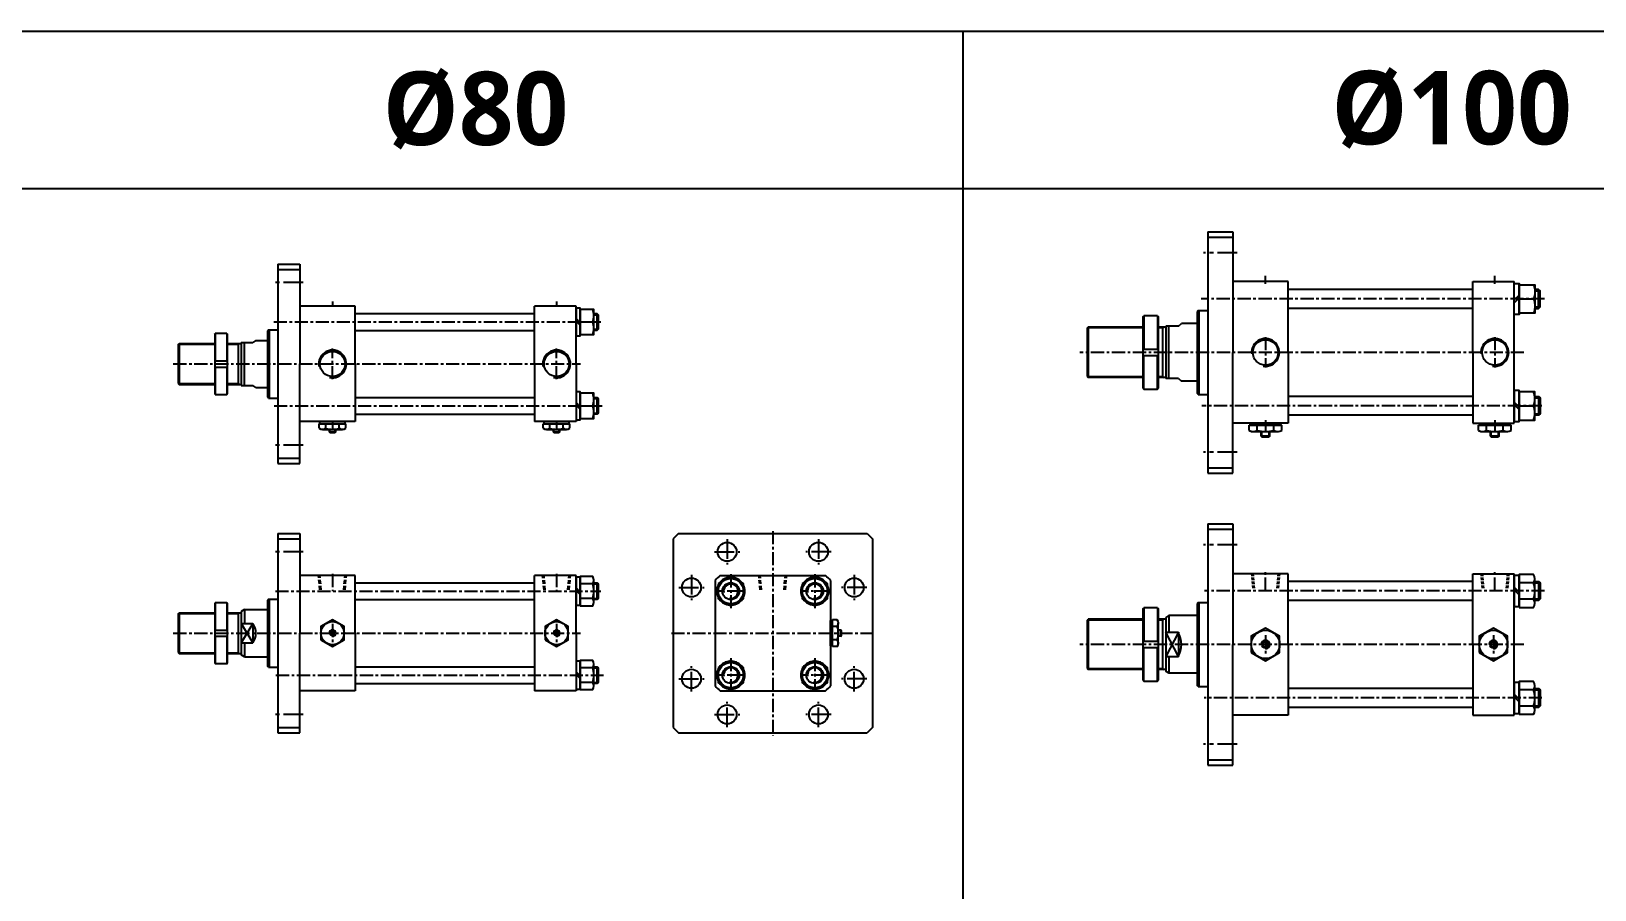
# Model space of a CAD drawing. Extents: x -819 to 9187, y 0 to 4541.
# Drawn here: x 2142 to 3632, y 3722 to 4541 of the extents above; entities that cross this region are included whole.
import ezdxf

# ---------------------------------------------------------------- set-up
doc = ezdxf.new("R2010")
doc.units = 0
doc.header["$LTSCALE"] = 10
doc.header["$MEASUREMENT"] = 0
for name, pattern in [('CENTER', [2, 1.25, -0.25, 0.25, -0.25]), ('CENTERX2', [4, 2.5, -0.5, 0.5, -0.5]), ('HIDDEN', [0.375, 0.25, -0.125])]:
    doc.linetypes.add(name, pattern=pattern)
doc.layers.get('0').update_dxf_attribs({"linetype": 'CONTINUOUS'})
doc.layers.get('DEFPOINTS').update_dxf_attribs({"linetype": 'CONTINUOUS'})
for name, color, linetype in [('CEN', 1, 'CENTERX2'), ('CENTER', 1, 'CENTER'), ('DIM', 2, 'CONTINUOUS'), ('Line', 7, 'CONTINUOUS'), ('ML', 7, 'CONTINUOUS'), ('THIN', 3, 'CONTINUOUS'), ('외형선', 3, 'CONTINUOUS'), ('중심선', 1, 'CENTER')]:
    doc.layers.add(name, color=color, linetype=linetype)
doc.styles.add('문자', font='romans.shx')

msp = doc.modelspace()

# ---------------------------------------------------------------- linework, layer by layer
for p, q in [((794, 4540.7), (5168.4, 4540.7)), ((3029.8, 4540.7), (3029.8, 2903.5)), ((2130.4, 4390.7), (3029.8, 4390.7)), ((3029.8, 4390.7), (4014.2, 4390.7)), ((2426.3, 4158.6), (2426.8, 4158.1)), ((2426.3, 4158.6), (2432.3, 4158.6)), ((2426.8, 4158.1), (2431.8, 4158.1)), ((2432.3, 4158.6), (2431.8, 4158.1)), ((2639.8, 4158.6), (2640.3, 4158.1)), ((2639.8, 4158.6), (2645.8, 4158.6)), ((2640.3, 4158.1), (2645.3, 4158.1)), ((2645.8, 4158.6), (2645.3, 4158.1)), ((2913.7, 3963.8), (2913.7, 3969.8)), ((2913.7, 3969.8), (2914.2, 3969.3)), ((2913.7, 3963.8), (2914.2, 3964.3)), ((2914.2, 3964.3), (2914.2, 3969.3))]:
    msp.add_line(p, q)
at = {"color": 7, "linetype": 'Continuous'}
for p, q in [((2416.6, 4162.1), (2416.6, 4166.5)), ((2416.6, 4166.5), (2429.3, 4166.5)), ((2417.3, 4168.5), (2441.3, 4168.5)), ((2417.3, 4166.5), (2417.3, 4168.5)), ((2419.8, 4161.1), (2438.8, 4161.1)), ((2422.9, 4162.1), (2422.9, 4166.5)), ((2426.3, 4158.6), (2426.3, 4161.1)), ((2429.3, 4166.5), (2442, 4166.5)), ((2432.3, 4158.6), (2432.3, 4161.1)), ((2435.6, 4162.1), (2435.6, 4166.5)), ((2441.3, 4166.5), (2441.3, 4168.5)), ((2442, 4162.1), (2442, 4166.5)), ((2630.1, 4162.1), (2630.1, 4166.5)), ((2630.1, 4166.5), (2642.8, 4166.5)), ((2630.8, 4168.5), (2654.8, 4168.5)), ((2630.8, 4166.5), (2630.8, 4168.5)), ((2633.3, 4161.1), (2652.3, 4161.1)), ((2636.4, 4162.1), (2636.4, 4166.5)), ((2639.8, 4158.6), (2639.8, 4161.1)), ((2642.8, 4166.5), (2655.5, 4166.5)), ((2645.8, 4158.6), (2645.8, 4161.1)), ((2649.1, 4162.1), (2649.1, 4166.5)), ((2654.8, 4166.5), (2654.8, 4168.5)), ((2655.5, 4162.1), (2655.5, 4166.5)), ((3302.6, 4160), (3302.6, 4165)), ((3302.6, 4165), (3308.9, 4165)), ((3303.6, 4165), (3303.6, 4167)), ((3303.6, 4167), (3332.8, 4167)), ((3305.8, 4159), (3330.6, 4159)), ((3308.9, 4165), (3333.8, 4165)), ((3310.4, 4160), (3310.4, 4165)), ((3314.2, 4159.3), (3314.2, 4159.3)), ((3314.2, 4154.5), (3314.2, 4159)), ((3322.2, 4154.5), (3322.2, 4159)), ((3326, 4160), (3326, 4165)), ((3332.8, 4165), (3332.8, 4167)), ((3333.8, 4160), (3333.8, 4165)), ((3521.1, 4160), (3521.1, 4165)), ((3521.1, 4165), (3527.4, 4165)), ((3522.1, 4165), (3522.1, 4167)), ((3522.1, 4167), (3551.3, 4167)), ((3524.3, 4159), (3549.1, 4159)), ((3527.4, 4165), (3552.3, 4165)), ((3528.9, 4160), (3528.9, 4165)), ((3532.7, 4159.3), (3532.7, 4159.3)), ((3532.7, 4154.5), (3532.7, 4159)), ((3540.7, 4154.5), (3540.7, 4159)), ((3544.5, 4160), (3544.5, 4165)), ((3551.3, 4165), (3551.3, 4167)), ((3552.3, 4160), (3552.3, 4165)), ((3314.2, 4154.5), (3314.7, 4154)), ((3322.2, 4154.5), (3314.2, 4154.5)), ((3314.7, 4154), (3321.7, 4154)), ((3322.2, 4154.5), (3321.7, 4154)), ((3532.7, 4154.5), (3533.2, 4154)), ((3540.7, 4154.5), (3532.7, 4154.5)), ((3533.2, 4154), (3540.2, 4154)), ((3540.7, 4154.5), (3540.2, 4154)), ((2903.8, 3954.8), (2903.8, 3978.8)), ((2905.8, 3978.8), (2903.8, 3978.8)), ((2910.2, 3979.5), (2905.8, 3979.5)), ((2905.8, 3966.8), (2905.8, 3979.5)), ((2910.2, 3973.2), (2905.8, 3973.2)), ((2905.8, 3954.1), (2905.8, 3966.8)), ((2911.2, 3957.3), (2911.2, 3976.4)), ((2913.7, 3969.8), (2911.2, 3969.8)), ((2913.7, 3963.8), (2911.2, 3963.8)), ((2905.8, 3954.8), (2903.8, 3954.8)), ((2910.2, 3960.5), (2905.8, 3960.5)), ((2910.2, 3954.1), (2905.8, 3954.1))]:
    msp.add_line(p, q, dxfattribs=at)
for points in [[(2418.3, 3960.5), (2429.3, 3954.1), (2440.3, 3960.5), (2440.3, 3973.2), (2429.3, 3979.5), (2418.3, 3973.2)], [(2631.8, 3960.5), (2642.8, 3954.1), (2653.8, 3960.5), (2653.8, 3973.2), (2642.8, 3979.5), (2631.8, 3973.2)], [(2428.4, 3968.3), (2427.6, 3966.8), (2428.4, 3965.3), (2430.2, 3965.3), (2431, 3966.8), (2430.2, 3968.3)], [(2641.9, 3968.3), (2641.1, 3966.8), (2641.9, 3965.3), (2643.7, 3965.3), (2644.5, 3966.8), (2643.7, 3968.3)], [(3304.7, 3948.2), (3318.2, 3940.4), (3331.7, 3948.2), (3331.7, 3963.8), (3318.2, 3971.6), (3304.7, 3963.8)], [(3521.9, 3948.2), (3535.4, 3940.4), (3548.9, 3948.2), (3548.9, 3963.8), (3535.4, 3971.6), (3521.9, 3963.8)], [(3316.7, 3958.5), (3315.3, 3956), (3316.7, 3953.5), (3319.6, 3953.5), (3321.1, 3956), (3319.6, 3958.5)], [(3534, 3958.5), (3532.5, 3956), (3534, 3953.5), (3536.9, 3953.5), (3538.3, 3956), (3536.9, 3958.5)]]:
    msp.add_lwpolyline(points, close=True, dxfattribs=at)
for centre, radius in [((2429.3, 3966.8), 11), ((2642.8, 3966.8), 11), ((2429.3, 3966.8), 2.5), ((2642.8, 3966.8), 2.5), ((3318.2, 3956), 13.5), ((3535.4, 3956), 13.5), ((3318.2, 3956), 3.5), ((3535.4, 3956), 3.5)]:
    msp.add_circle(centre, radius, dxfattribs=at)
for centre, radius, start, end in [((2419.8, 4166.8), 5.62, 235.6158, 270), ((2419.8, 4166.8), 5.62, 235.6158, 304.3842), ((2429.3, 4182.1), 21, 252.412, 270), ((2429.3, 4182.1), 21, 270, 287.588), ((2438.8, 4166.8), 5.62, 235.6158, 304.3842), ((2633.3, 4166.8), 5.62, 235.6158, 270), ((2633.3, 4166.8), 5.62, 235.6158, 304.3842), ((2642.8, 4182.1), 21, 252.412, 270), ((2642.8, 4182.1), 21, 270, 287.588), ((2652.3, 4166.8), 5.62, 235.6158, 304.3842), ((3305.8, 4164.7), 5.62, 235.6158, 270), ((3306.5, 4167.3), 8.22, 241.7006, 298.2994), ((3318.2, 4190.4), 31.3, 255.6172, 270.0141), ((3318.2, 4190.4), 31.3, 269.9859, 284.3828), ((3329.9, 4167.3), 8.22, 241.7006, 298.2994), ((3524.3, 4164.7), 5.62, 235.6158, 270), ((3525, 4167.3), 8.22, 241.7006, 298.2994), ((3536.7, 4190.4), 31.3, 255.6172, 270.0141), ((3536.7, 4190.4), 31.3, 269.9859, 284.3828), ((3548.4, 4167.3), 8.22, 241.7006, 298.2994), ((2905.6, 3976.4), 5.62, 325.6158, 34.3842), ((2890.2, 3966.8), 21, 0, 17.588), ((2890.2, 3966.8), 21, 342.412, 0), ((2905.6, 3957.3), 5.62, 325.6158, 34.3842), ((2905.6, 3957.3), 5.62, 325.6158, 0)]:
    msp.add_arc(centre, radius, start, end, dxfattribs=at)
at = {"layer": 'CEN', "color": 1, "linetype": 'CENTER', "ltscale": 1.5}
for p, q in [((3291.2, 4329.5), (3259.2, 4329.5)), ((2401.3, 4301), (2374.3, 4301)), ((2401.3, 4146), (2374.3, 4146)), ((3291.2, 4139.5), (3259.2, 4139.5)), ((2805.3, 4056.3), (2805.3, 4032.3)), ((2892.3, 4056.3), (2892.3, 4032.3)), ((2401.3, 4044.3), (2374.3, 4044.3)), ((2793.3, 4044.3), (2817.3, 4044.3)), ((2904.3, 4044.3), (2880.3, 4044.3)), ((3291.2, 4051), (3259.2, 4051)), ((2771.3, 4022.3), (2771.3, 3998.3)), ((2926.3, 4022.3), (2926.3, 3998.3)), ((2759.3, 4010.3), (2783.3, 4010.3)), ((2938.3, 4010.3), (2914.3, 4010.3)), ((2771.3, 3911.3), (2771.3, 3935.3)), ((2926.3, 3911.3), (2926.3, 3935.3)), ((2759.3, 3923.3), (2783.3, 3923.3)), ((2938.3, 3923.3), (2914.3, 3923.3)), ((2401.3, 3889.3), (2374.3, 3889.3)), ((2793.3, 3889.3), (2817.3, 3889.3)), ((2805.3, 3877.3), (2805.3, 3901.3)), ((2904.3, 3889.3), (2880.3, 3889.3)), ((2892.3, 3877.3), (2892.3, 3901.3)), ((3291.2, 3861), (3259.2, 3861))]:
    msp.add_line(p, q, dxfattribs=at)
at = {"layer": 'CENTER'}
for p, q in [((2808.8, 4022.9), (2808.8, 3990.7)), ((2888.8, 4022.9), (2888.8, 3990.7)), ((2822.7, 4006.8), (2794.8, 4006.8)), ((2902.7, 4006.8), (2874.8, 4006.8)), ((2808.8, 3942.9), (2808.8, 3910.7)), ((2888.8, 3942.9), (2888.8, 3910.7)), ((2822.7, 3926.8), (2794.8, 3926.8)), ((2902.7, 3926.8), (2874.8, 3926.8))]:
    msp.add_line(p, q, dxfattribs=at)
at = {"layer": 'DEFPOINTS', "color": 0, "linetype": 'ByBlock'}
for p in [(3287.2, 4071), (2398.3, 4061.8)]:
    msp.add_point(p, dxfattribs=at)
at = {"layer": 'DIM'}
for p, q in [((2426.8, 4158.1), (2426.8, 4161.1)), ((2431.8, 4158.1), (2431.8, 4161.1)), ((2640.3, 4158.1), (2640.3, 4161.1)), ((2645.3, 4158.1), (2645.3, 4161.1)), ((2914.2, 3969.3), (2911.2, 3969.3)), ((2914.2, 3964.3), (2911.2, 3964.3))]:
    msp.add_line(p, q, dxfattribs=at)
for centre in [(2429.3, 3966.8), (2642.8, 3966.8)]:
    msp.add_arc(centre, 3, 270, 180, dxfattribs=at)
at = {"layer": 'Line', "color": 6, "linetype": 'HIDDEN'}
for p, q in [((3305, 4023.5), (3306.2, 4009.5)), ((3306.1, 4023.5), (3307.4, 4009)), ((3330.2, 4023.5), (3329, 4009)), ((3331.4, 4023.5), (3330.2, 4009.5)), ((3523.5, 4023.5), (3524.7, 4009.5)), ((3524.6, 4023.5), (3525.9, 4009)), ((3548.7, 4023.5), (3547.5, 4009)), ((3549.9, 4023.5), (3548.7, 4009.5))]:
    msp.add_line(p, q, dxfattribs=at)
at = {"layer": 'ML'}
for p, q in [((3263.2, 4349.5), (3263.2, 4119.5)), ((3263.2, 4349.5), (3287.2, 4349.5)), ((3263.2, 4344.5), (3287.2, 4344.5)), ((2377.3, 4318.5), (2377.3, 4128.5)), ((2377.3, 4318.5), (2398.3, 4318.5)), ((2377.3, 4313.5), (2398.3, 4313.5)), ((3578.4, 4276.5), (3578.4, 4294.5)), ((3559.8, 4289.1), (3555.2, 4284.5)), ((3559.8, 4286.5), (3555.2, 4281.9)), ((3559.8, 4285.5), (3573.6, 4285.5)), ((2665.3, 4262.7), (2661.3, 4266.7)), ((2665.3, 4260.4), (2661.3, 4264.4)), ((2665.3, 4263.5), (2677.2, 4263.5)), ((2681.2, 4271.5), (2681.2, 4255.5)), ((3201.2, 4268.5), (3202.2, 4269.5)), ((3201.2, 4268.5), (3201.2, 4200.5)), ((3202.2, 4269.5), (3202.2, 4237.5)), ((3215.2, 4269.5), (3202.2, 4269.5)), ((3215.2, 4269.5), (3215.2, 4237.5)), ((3215.2, 4269.5), (3216.2, 4268.5)), ((3216.2, 4200.5), (3216.2, 4268.5)), ((3235.2, 4259.5), (3238.2, 4262)), ((3254.2, 4274.5), (3253.2, 4273.5)), ((3253.2, 4273.5), (3253.2, 4195.5)), ((3254.2, 4274.5), (3263.2, 4274.5)), ((3254.7, 4274.5), (3254.7, 4194.5)), ((2317.1, 4252), (2317.6, 4252.5)), ((2317.1, 4252), (2317.1, 4195)), ((2317.6, 4252.5), (2317.6, 4226.5)), ((2328.6, 4252.5), (2317.6, 4252.5)), ((2328.6, 4252.5), (2328.6, 4226.5)), ((2328.6, 4252.5), (2329.1, 4252)), ((2329.1, 4195), (2329.1, 4252)), ((2356.3, 4246), (2353.3, 4244)), ((2368.3, 4256), (2367.3, 4255)), ((2367.3, 4255), (2367.3, 4192)), ((2368.3, 4256), (2377.3, 4256)), ((2368.8, 4256), (2368.8, 4191)), ((3148.2, 4257.5), (3149.2, 4258.5)), ((3148.2, 4257.5), (3148.2, 4211.5)), ((3149.2, 4258.5), (3149.2, 4210.5)), ((3220.2, 4258.5), (3220.2, 4210.5)), ((3223.2, 4259.5), (3223.2, 4209.5)), ((3226.2, 4209.5), (3226.2, 4259.5)), ((2282.3, 4242), (2283.3, 4243)), ((2282.3, 4242), (2282.3, 4205)), ((2283.3, 4243), (2283.3, 4204)), ((2339.3, 4243), (2339.3, 4204)), ((2342.3, 4244), (2342.3, 4203)), ((2345.3, 4203), (2345.3, 4244)), ((3201.2, 4237.5), (3216.2, 4237.5)), ((3201.2, 4231.5), (3216.2, 4231.5)), ((3202.2, 4199.5), (3202.2, 4231.5)), ((3215.2, 4199.5), (3215.2, 4231.5)), ((2317.1, 4226.5), (2329.1, 4226.5)), ((2317.1, 4220.5), (2329.1, 4220.5)), ((2317.6, 4220.5), (2317.6, 4194.5)), ((2328.6, 4220.5), (2328.6, 4194.5)), ((2282.3, 4205), (2283.3, 4204)), ((2356.3, 4201), (2353.3, 4203)), ((3148.2, 4211.5), (3149.2, 4210.5)), ((3235.2, 4209.5), (3238.2, 4207)), ((2317.1, 4195), (2317.6, 4194.5)), ((2317.6, 4194.5), (2328.6, 4194.5)), ((2328.6, 4194.5), (2329.1, 4195)), ((2368.3, 4191), (2367.3, 4192)), ((2368.3, 4191), (2377.3, 4191)), ((2665.3, 4182.7), (2661.3, 4186.7)), ((2681.2, 4191.5), (2681.2, 4175.5)), ((3201.2, 4200.5), (3202.2, 4199.5)), ((3202.2, 4199.5), (3215.2, 4199.5)), ((3215.2, 4199.5), (3216.2, 4200.5)), ((3254.2, 4194.5), (3253.2, 4195.5)), ((3254.2, 4194.5), (3263.2, 4194.5)), ((3559.8, 4182.5), (3555.2, 4187.1)), ((3578.4, 4192.5), (3578.4, 4174.5)), ((2665.3, 4180.4), (2661.3, 4184.4)), ((2665.3, 4183.5), (2677.2, 4183.5)), ((3559.8, 4179.9), (3555.2, 4184.5)), ((3559.8, 4183.5), (3573.6, 4183.5)), ((2377.3, 4133.5), (2398.3, 4133.5)), ((2377.3, 4128.5), (2398.3, 4128.5)), ((3263.2, 4124.5), (3287.2, 4124.5)), ((3263.2, 4119.5), (3287.2, 4119.5)), ((3263.2, 4071), (3263.2, 3841)), ((3263.2, 4071), (3287.2, 4071)), ((2377.3, 4061.8), (2377.3, 3871.8)), ((2377.3, 4061.8), (2398.3, 4061.8)), ((2377.3, 4056.8), (2398.3, 4056.8)), ((2758.8, 4061.8), (2753.8, 4056.8)), ((2753.8, 4056.8), (2753.8, 3876.8)), ((2758.8, 4061.8), (2938.8, 4061.8)), ((2938.8, 4061.8), (2943.8, 4056.8)), ((2943.8, 4056.8), (2943.8, 3876.8)), ((3263.2, 4066), (3287.2, 4066)), ((3522.2, 4023.5), (3548.6, 4023.5)), ((2665.3, 4006), (2661.3, 4010)), ((2665.3, 4003.7), (2661.3, 4007.7)), ((2677.2, 4013.8), (2665.3, 4013.8)), ((2678.3, 3996.4), (2678.3, 4017.2)), ((2681.2, 4014.8), (2681.2, 3998.8)), ((2793.8, 4017.1), (2793.8, 3916.6)), ((2798.5, 4021.8), (2899, 4021.8)), ((2903.8, 4017.1), (2903.8, 3916.6)), ((3559.8, 4006), (3555.2, 4010.6)), ((3559.8, 4003.4), (3555.2, 4008)), ((3573.6, 4014.8), (3559.8, 4014.8)), ((3574.8, 3995.3), (3574.8, 4018.7)), ((3578.4, 4016), (3578.4, 3998)), ((2317.1, 3995.3), (2317.6, 3995.8)), ((2317.1, 3995.3), (2317.1, 3938.3)), ((2328.6, 3995.8), (2317.6, 3995.8)), ((2317.6, 3995.8), (2317.6, 3969.8)), ((2328.6, 3995.8), (2329.1, 3995.3)), ((2328.6, 3995.8), (2328.6, 3969.8)), ((2329.1, 3938.3), (2329.1, 3995.3)), ((2368.3, 3999.3), (2367.3, 3998.3)), ((2367.3, 3998.3), (2367.3, 3935.3)), ((2368.3, 3999.3), (2377.3, 3999.3)), ((2368.8, 3999.3), (2368.8, 3934.3)), ((2677.2, 3999.9), (2665.3, 3999.9)), ((3254.2, 3996), (3253.2, 3995)), ((3253.2, 3995), (3253.2, 3917)), ((3254.2, 3996), (3263.2, 3996)), ((3254.7, 3996), (3254.7, 3916)), ((3573.6, 3999.2), (3559.8, 3999.2)), ((2282.3, 3985.3), (2283.3, 3986.3)), ((2282.3, 3985.3), (2282.3, 3948.3)), ((2283.3, 3986.3), (2283.3, 3947.3)), ((2339.3, 3986.3), (2339.3, 3947.3)), ((2345.3, 3989.3), (2342.3, 3987.6)), ((2342.3, 3987.6), (2342.3, 3946.1)), ((2345.3, 3989.3), (2345.3, 3976.1)), ((3148.2, 3979), (3149.2, 3980)), ((3148.2, 3979), (3148.2, 3933)), ((3149.2, 3980), (3149.2, 3932)), ((3201.2, 3990), (3202.2, 3991)), ((3201.2, 3990), (3201.2, 3922)), ((3215.2, 3991), (3202.2, 3991)), ((3202.2, 3991), (3202.2, 3959)), ((3215.2, 3991), (3216.2, 3990)), ((3215.2, 3991), (3215.2, 3959)), ((3216.2, 3922), (3216.2, 3990)), ((3220.2, 3980), (3220.2, 3932)), ((3226.2, 3983.5), (3223.2, 3981.8)), ((3223.2, 3981.8), (3223.2, 3930.3)), ((3226.2, 3983.5), (3226.2, 3967.6)), ((2317.1, 3969.8), (2329.1, 3969.8)), ((2317.1, 3963.8), (2329.1, 3963.8)), ((2317.6, 3963.8), (2317.6, 3937.8)), ((2328.6, 3963.8), (2328.6, 3937.8)), ((2342.3, 3976.1), (2353.3, 3976.1)), ((2353.3, 3976.1), (2353.3, 3957.6)), ((3223.2, 3967.6), (3235.2, 3967.6)), ((3235.2, 3967.6), (3235.2, 3944.5)), ((2282.3, 3948.3), (2283.3, 3947.3)), ((2342.3, 3957.6), (2353.3, 3957.6)), ((2345.3, 3957.6), (2345.3, 3944.3)), ((3201.2, 3959), (3216.2, 3959)), ((3201.2, 3953), (3216.2, 3953)), ((3202.2, 3921), (3202.2, 3953)), ((3215.2, 3921), (3215.2, 3953)), ((2317.1, 3938.3), (2317.6, 3937.8)), ((2317.6, 3937.8), (2328.6, 3937.8)), ((2328.6, 3937.8), (2329.1, 3938.3)), ((2345.3, 3944.3), (2342.3, 3946.1)), ((2368.3, 3934.3), (2367.3, 3935.3)), ((2368.3, 3934.3), (2377.3, 3934.3)), ((2677.2, 3933.8), (2665.3, 3933.8)), ((2678.3, 3916.4), (2678.3, 3937.2)), ((2681.2, 3934.8), (2681.2, 3918.8)), ((3148.2, 3933), (3149.2, 3932)), ((3223.2, 3944.5), (3235.2, 3944.5)), ((3226.2, 3944.5), (3226.2, 3928.5)), ((2665.3, 3926), (2661.3, 3930)), ((2665.3, 3923.7), (2661.3, 3927.7)), ((2677.2, 3919.9), (2665.3, 3919.9)), ((3201.2, 3922), (3202.2, 3921)), ((3202.2, 3921), (3215.2, 3921)), ((3215.2, 3921), (3216.2, 3922)), ((3226.2, 3928.5), (3223.2, 3930.3)), ((2798.5, 3911.8), (2899, 3911.8)), ((3254.2, 3916), (3253.2, 3917)), ((3254.2, 3916), (3263.2, 3916)), ((3559.8, 3904), (3555.2, 3908.6)), ((3559.8, 3901.4), (3555.2, 3906)), ((3573.6, 3912.8), (3559.8, 3912.8)), ((3574.8, 3893.3), (3574.8, 3916.7)), ((3578.4, 3914), (3578.4, 3896)), ((3573.6, 3897.2), (3559.8, 3897.2)), ((2377.3, 3876.8), (2398.3, 3876.8)), ((2753.8, 3876.8), (2758.8, 3871.8)), ((2943.8, 3876.8), (2938.8, 3871.8)), ((2377.3, 3871.8), (2398.3, 3871.8)), ((2758.8, 3871.8), (2938.8, 3871.8)), ((3263.2, 3846), (3287.2, 3846)), ((3263.2, 3841), (3287.2, 3841))]:
    msp.add_line(p, q, dxfattribs=at)
at = {"layer": 'ML', "color": 1, "linetype": 'CENTER'}
for p, q in [((3318.2, 4299.9), (3318.2, 4307.6)), ((3536.7, 4299.9), (3536.7, 4307.6)), ((2429.3, 4283), (2429.3, 4277.8)), ((2642.8, 4283), (2642.8, 4277.8)), ((3318.2, 4249.1), (3318.2, 4220)), ((3536.7, 4249.1), (3536.7, 4220)), ((2429.3, 4209), (2429.3, 4238.1)), ((2642.8, 4209), (2642.8, 4238.1)), ((2429.3, 4169.4), (2429.3, 4160.5)), ((2642.8, 4169.4), (2642.8, 4160.5)), ((3318.2, 4170), (3318.2, 4158.4)), ((3536.7, 4170), (3536.7, 4158.4)), ((2848.8, 4064.1), (2848.8, 3869)), ((3318.2, 4007.4), (3318.2, 4025.2)), ((3536.7, 4007.4), (3536.7, 4025.2)), ((2429.3, 3975.6), (2429.3, 3958)), ((2642.8, 3975.6), (2642.8, 3958)), ((2752.2, 3966.8), (2945, 3966.8)), ((3318.2, 3964.8), (3318.2, 3947.2)), ((3535.4, 3964.8), (3535.4, 3947.2))]:
    msp.add_line(p, q, dxfattribs=at)
at = {"layer": 'ML', "color": 2}
for p, q in [((3220.2, 4257.8), (3221.5, 4258.5)), ((2339.3, 4242.3), (2340.6, 4243)), ((2339.3, 4204.8), (2340.6, 4204)), ((3220.2, 4211.3), (3221.5, 4210.5)), ((3314.7, 4159.2), (3314.7, 4159.2)), ((3314.7, 4154), (3314.7, 4159)), ((3321.7, 4154), (3321.7, 4159)), ((3533.2, 4159.2), (3533.2, 4159.2)), ((3533.2, 4154), (3533.2, 4159)), ((3540.2, 4154), (3540.2, 4159)), ((2339.3, 3985.6), (2340.6, 3986.3)), ((3220.2, 3979.3), (3221.5, 3980)), ((2353.3, 3976.1), (2342.3, 3957.6)), ((2342.3, 3976.1), (2353.3, 3957.6)), ((3235.2, 3967.6), (3223.2, 3944.5)), ((3235.2, 3944.5), (3223.2, 3967.6)), ((2339.3, 3948.1), (2340.6, 3947.3)), ((3220.2, 3932.8), (3221.5, 3932))]:
    msp.add_line(p, q, dxfattribs=at)
at = {"layer": 'ML', "color": 6, "linetype": 'HIDDEN', "ltscale": 1.5}
for p, q in [((2417.3, 4008.2), (2416, 4021.8)), ((2418.5, 4008.2), (2417.3, 4021.8)), ((2440, 4008.2), (2441.3, 4021.8)), ((2441.3, 4008.2), (2442.5, 4021.8)), ((2630.8, 4008.1), (2629.5, 4021.8)), ((2632, 4008.1), (2630.8, 4021.8)), ((2653.5, 4008.1), (2654.8, 4021.8)), ((2654.8, 4008.1), (2656, 4021.8)), ((2836.8, 4008.1), (2835.5, 4021.8)), ((2838, 4008.1), (2836.8, 4021.8)), ((2859.5, 4008.1), (2860.8, 4021.8)), ((2860.8, 4008.1), (2862, 4021.8))]:
    msp.add_line(p, q, dxfattribs=at)
at = {"layer": 'ML'}
for points in [[(3555.2, 4270.7), (3555.2, 4300.3), (3559.8, 4300.3), (3559.8, 4270.7), (3555.2, 4270.7)], [(3574.8, 4276.5), (3578.4, 4276.5), (3579.8, 4277.9), (3579.8, 4293.2), (3578.4, 4294.5), (3574.8, 4294.5)], [(2661.3, 4276.8), (2661.3, 4250.2), (2665.3, 4250.2), (2665.3, 4276.8), (2661.3, 4276.8)], [(2678.3, 4271.5), (2681.2, 4271.5), (2682.3, 4270.4), (2682.3, 4256.6), (2681.2, 4255.5), (2678.3, 4255.5)], [(2661.3, 4196.8), (2661.3, 4170.2), (2665.3, 4170.2), (2665.3, 4196.8), (2661.3, 4196.8)], [(2678.3, 4191.5), (2681.2, 4191.5), (2682.3, 4190.4), (2682.3, 4176.6), (2681.2, 4175.5), (2678.3, 4175.5)], [(3555.2, 4198.3), (3555.2, 4168.7), (3559.8, 4168.7), (3559.8, 4198.3), (3555.2, 4198.3)], [(3574.8, 4192.5), (3578.4, 4192.5), (3579.8, 4191.2), (3579.8, 4175.9), (3578.4, 4174.5), (3574.8, 4174.5)], [(2661.3, 4020.1), (2661.3, 3993.5), (2665.3, 3993.5), (2665.3, 4020.1), (2661.3, 4020.1)], [(2678.3, 4014.8), (2681.2, 4014.8), (2682.3, 4013.8), (2682.3, 3999.9), (2681.2, 3998.8), (2678.3, 3998.8)], [(2796.8, 4013.8), (2796.8, 3999.9), (2808.8, 3993), (2820.8, 3999.9), (2820.8, 4013.8), (2808.8, 4020.7), (2796.8, 4013.8)], [(2876.8, 4013.8), (2876.8, 3999.9), (2888.8, 3993), (2900.8, 3999.9), (2900.8, 4013.8), (2888.8, 4020.7), (2876.8, 4013.8)], [(3555.2, 4021.8), (3555.2, 3992.2), (3559.8, 3992.2), (3559.8, 4021.8), (3555.2, 4021.8)], [(3574.8, 4016), (3578.4, 4016), (3579.8, 4014.7), (3579.8, 3999.4), (3578.4, 3998), (3574.8, 3998)], [(2661.3, 3940.1), (2661.3, 3913.5), (2665.3, 3913.5), (2665.3, 3940.1), (2661.3, 3940.1)], [(2678.3, 3934.8), (2681.2, 3934.8), (2682.3, 3933.8), (2682.3, 3919.9), (2681.2, 3918.8), (2678.3, 3918.8)], [(2796.8, 3933.8), (2796.8, 3919.9), (2808.8, 3913), (2820.8, 3919.9), (2820.8, 3933.8), (2808.8, 3940.7), (2796.8, 3933.8)], [(2876.8, 3933.8), (2876.8, 3919.9), (2888.8, 3913), (2900.8, 3919.9), (2900.8, 3933.8), (2888.8, 3940.7), (2876.8, 3933.8)], [(3555.2, 3919.8), (3555.2, 3890.2), (3559.8, 3890.2), (3559.8, 3919.8), (3555.2, 3919.8)], [(3574.8, 3914), (3578.4, 3914), (3579.8, 3912.7), (3579.8, 3897.4), (3578.4, 3896), (3574.8, 3896)]]:
    msp.add_lwpolyline(points, dxfattribs=at)
for points in [[(3559.8, 4299), (3574.8, 4299), (3574.8, 4272), (3559.8, 4272)], [(2665.3, 4251.5), (2678.3, 4251.5), (2678.3, 4275.5), (2665.3, 4275.5)], [(2665.3, 4171.5), (2678.3, 4171.5), (2678.3, 4195.5), (2665.3, 4195.5)], [(3559.8, 4170), (3574.8, 4170), (3574.8, 4197), (3559.8, 4197)]]:
    msp.add_lwpolyline(points, close=True, dxfattribs=at)
for points in [[(3573.6, 4299, -0.178633), (3573.6, 4285.5, -0.178633), (3573.6, 4272)], [(2677.2, 4251.5, 0.178633), (2677.2, 4263.5, 0.178633), (2677.2, 4275.5)], [(2677.2, 4171.5, 0.178633), (2677.2, 4183.5, 0.178633), (2677.2, 4195.5)], [(3573.6, 4170, 0.178633), (3573.6, 4183.5, 0.178633), (3573.6, 4197)], [(3559.8, 3991.4), (3573.6, 3991.4, 0.309401), (3573.6, 3999.2, 0.154701), (3573.6, 4014.8, 0.309401), (3573.6, 4022.6), (3559.8, 4022.6), (3559.8, 3991.4)], [(2665.3, 3993), (2677.2, 3993, 0.309401), (2677.2, 3999.9, 0.154701), (2677.2, 4013.8, 0.309401), (2677.2, 4020.7), (2665.3, 4020.7), (2665.3, 3993)], [(2665.3, 3913), (2677.2, 3913, 0.309401), (2677.2, 3919.9, 0.154701), (2677.2, 3933.8, 0.309401), (2677.2, 3940.7), (2665.3, 3940.7), (2665.3, 3913)], [(3559.8, 3889.4), (3573.6, 3889.4, 0.309401), (3573.6, 3897.2, 0.154701), (3573.6, 3912.8, 0.309401), (3573.6, 3920.6), (3559.8, 3920.6), (3559.8, 3889.4)]]:
    msp.add_lwpolyline(points, format="xyb", dxfattribs=at)
for centre, radius in [((3318.2, 4234.5), 12.1), ((3536.7, 4234.5), 12.1), ((2429.3, 4223.5), 12), ((2642.8, 4223.5), 12), ((2805.3, 4044.3), 9), ((2892.3, 4044.3), 9), ((2771.3, 4010.3), 9), ((2808.8, 4006.8), 12), ((2808.8, 4006.8), 8), ((2888.8, 4006.8), 12), ((2888.8, 4006.8), 8), ((2926.3, 4010.3), 9), ((2808.8, 3926.8), 12), ((2808.8, 3926.8), 8), ((2888.8, 3926.8), 12), ((2888.8, 3926.8), 8), ((2771.3, 3923.3), 9), ((2926.3, 3923.3), 9), ((2805.3, 3889.3), 9), ((2892.3, 3889.3), 9)]:
    msp.add_circle(centre, radius, dxfattribs=at)
at = {"layer": 'ML', "color": 2}
for centre, radius, start, end in [((3318.2, 4234.5), 13.2, 260.9473, 186.2259), ((3536.7, 4234.5), 13.2, 260.9473, 186.2259), ((2429.3, 4223.5), 13.2, 256.7423, 190.0921), ((2642.8, 4223.5), 13.2, 256.7423, 190.0921), ((2808.8, 4006.8), 6.92, 258.3945, 189.733), ((2888.8, 4006.8), 6.92, 258.3945, 189.733), ((3318.2, 3956), 4, 270, 180), ((3535.4, 3956), 4, 270, 180), ((2808.8, 3926.8), 6.92, 258.3945, 189.733), ((2888.8, 3926.8), 6.92, 258.3945, 189.733)]:
    msp.add_arc(centre, radius, start, end, dxfattribs=at)
at = {"layer": 'ML'}
for centre, radius, start, end in [((2848.8, 3966.8), 74.5, 132.417, 137.583), ((2808.8, 4006.8), 13.3, 154.4562, 205.5438), ((2808.8, 4006.8), 13.3, 94.4562, 145.5438), ((2808.8, 4006.8), 13.3, 34.4562, 85.5438), ((2808.8, 4006.8), 13.3, 334.4562, 25.5438), ((2888.8, 4006.8), 13.3, 154.4562, 205.5438), ((2888.8, 4006.8), 13.3, 94.4562, 145.5438), ((2888.8, 4006.8), 13.3, 34.4562, 85.5438), ((2848.8, 3966.8), 74.5, 42.417, 47.583), ((2888.8, 4006.8), 13.3, 334.4562, 25.5438), ((2808.8, 4006.8), 13.3, 214.4562, 265.5438), ((2808.8, 4006.8), 13.3, 274.4562, 325.5438), ((2888.8, 4006.8), 13.3, 214.4562, 265.5438), ((2888.8, 4006.8), 13.3, 274.4562, 325.5438), ((2340.5, 3966.8), 15.8, 324.1474, 35.8526), ((3214.4, 3956), 23.7, 330.8896, 29.1104), ((2808.8, 3926.8), 13.3, 94.4562, 145.5438), ((2808.8, 3926.8), 13.3, 34.4562, 85.5438), ((2888.8, 3926.8), 13.3, 94.4562, 145.5438), ((2888.8, 3926.8), 13.3, 34.4562, 85.5438), ((2808.8, 3926.8), 13.3, 154.4562, 205.5438), ((2808.8, 3926.8), 13.3, 214.4562, 265.5438), ((2808.8, 3926.8), 13.3, 274.4562, 325.5438), ((2808.8, 3926.8), 13.3, 334.4562, 25.5438), ((2888.8, 3926.8), 13.3, 154.4562, 205.5438), ((2888.8, 3926.8), 13.3, 214.4562, 265.5438), ((2888.8, 3926.8), 13.3, 274.4562, 325.5438), ((2888.8, 3926.8), 13.3, 334.4562, 25.5438), ((2848.8, 3966.8), 74.5, 222.417, 227.583), ((2848.8, 3966.8), 74.5, 312.417, 317.583)]:
    msp.add_arc(centre, radius, start, end, dxfattribs=at)
at = {"layer": 'THIN', "color": 2}
for p, q in [((3574.8, 4293.2), (3579.8, 4293.2)), ((3574.8, 4277.9), (3579.8, 4277.9)), ((2678.3, 4270.4), (2682.3, 4270.4)), ((2678.3, 4256.6), (2682.3, 4256.6)), ((2678.3, 4190.4), (2682.3, 4190.4)), ((3574.8, 4191.2), (3579.8, 4191.2)), ((2678.3, 4176.6), (2682.3, 4176.6)), ((3574.8, 4175.9), (3579.8, 4175.9)), ((2678.3, 4013.8), (2682.3, 4013.8)), ((3574.8, 4014.7), (3579.8, 4014.7)), ((2678.3, 3999.9), (2682.3, 3999.9)), ((3574.8, 3999.4), (3579.8, 3999.4)), ((2678.3, 3933.8), (2682.3, 3933.8)), ((2678.3, 3919.9), (2682.3, 3919.9)), ((3574.8, 3912.7), (3579.8, 3912.7)), ((3574.8, 3897.4), (3579.8, 3897.4))]:
    msp.add_line(p, q, dxfattribs=at)
at = {"layer": '외형선', "color": 7}
for p, q in [((3287.2, 4349.5), (3287.2, 4234.5)), ((2398.3, 4318.5), (2398.3, 4223.5)), ((3339.7, 4302), (3287.2, 4302)), ((3339.7, 4234.5), (3339.7, 4302)), ((3515.7, 4302), (3555.2, 4302)), ((3515.7, 4234.5), (3515.7, 4302)), ((3555.2, 4167), (3555.2, 4302)), ((2450.8, 4278.5), (2398.3, 4278.5)), ((2450.8, 4223.5), (2450.8, 4278.5)), ((2661.3, 4278.5), (2621.8, 4278.5)), ((2621.8, 4223.5), (2621.8, 4278.5)), ((2661.3, 4223.5), (2661.3, 4278.5)), ((3287.2, 4119.5), (3287.2, 4234.5)), ((3339.7, 4234.5), (3339.7, 4167)), ((3515.7, 4234.5), (3515.7, 4167)), ((2398.3, 4128.5), (2398.3, 4223.5)), ((2450.8, 4223.5), (2450.8, 4168.5)), ((2621.8, 4223.5), (2621.8, 4168.5)), ((2661.3, 4223.5), (2661.3, 4168.5)), ((2450.8, 4168.5), (2398.3, 4168.5)), ((2661.3, 4168.5), (2621.8, 4168.5)), ((3339.7, 4167), (3287.2, 4167)), ((3515.7, 4167), (3555.2, 4167)), ((3287.2, 4071), (3287.2, 3956)), ((2398.3, 4061.8), (2398.3, 3966.8)), ((3339.7, 4023.5), (3287.2, 4023.5)), ((3339.7, 3956), (3339.7, 4023.5)), ((3515.7, 4023.5), (3555.2, 4023.5)), ((3515.7, 3956), (3515.7, 4023.5)), ((3555.2, 3888.5), (3555.2, 4023.5)), ((2450.8, 4021.8), (2398.3, 4021.8)), ((2450.8, 3966.8), (2450.8, 4021.8)), ((2661.3, 4021.8), (2621.8, 4021.8)), ((2621.8, 3966.8), (2621.8, 4021.8)), ((2661.3, 3966.8), (2661.3, 4021.8)), ((2398.3, 3871.8), (2398.3, 3966.8)), ((2450.8, 3966.8), (2450.8, 3911.8)), ((2621.8, 3966.8), (2621.8, 3911.8)), ((2661.3, 3966.8), (2661.3, 3911.8)), ((3287.2, 3841), (3287.2, 3956)), ((3339.7, 3956), (3339.7, 3888.5)), ((3515.7, 3956), (3515.7, 3888.5)), ((2450.8, 3911.8), (2398.3, 3911.8)), ((2661.3, 3911.8), (2621.8, 3911.8)), ((3339.7, 3888.5), (3287.2, 3888.5)), ((3515.7, 3888.5), (3555.2, 3888.5))]:
    msp.add_line(p, q, dxfattribs=at)
at = {"layer": '외형선', "color": 1, "linetype": 'CENTER'}
for p, q in [((2373.4, 4263.5), (2685, 4263.5)), ((2277.6, 4223.5), (2665.7, 4223.5)), ((2373.7, 4183.5), (2687.5, 4183.5)), ((2429.3, 4023.2), (2429.3, 4006.8)), ((2642.8, 4023.2), (2642.8, 4005.9)), ((2375, 4006.8), (2685, 4006.8)), ((2277.6, 3966.8), (2665.7, 3966.8)), ((2375.4, 3926.8), (2687.5, 3926.8))]:
    msp.add_line(p, q, dxfattribs=at)
at = {"layer": '외형선', "color": 7, "linetype": 'Continuous'}
for p, q in [((2450.8, 4271.5), (2621.8, 4271.5)), ((2356.3, 4246), (2367.3, 4246)), ((2450.8, 4255.5), (2621.8, 4255.5)), ((2283.3, 4243), (2317.1, 4243)), ((2329.1, 4243), (2342.3, 4243)), ((2342.3, 4244), (2353.3, 4244)), ((2283.3, 4204), (2317.1, 4204)), ((2329.1, 4204), (2342.3, 4204)), ((2342.3, 4203), (2353.3, 4203)), ((2356.3, 4201), (2367.3, 4201)), ((2450.8, 4191.5), (2621.8, 4191.5)), ((2450.8, 4175.5), (2621.8, 4175.5)), ((2450.8, 4014.8), (2621.8, 4014.8)), ((2450.8, 3998.8), (2621.8, 3998.8)), ((2283.3, 3986.3), (2317.1, 3986.3)), ((2329.1, 3986.3), (2342.3, 3986.3)), ((2345.3, 3989.3), (2367.3, 3989.3)), ((2283.3, 3947.3), (2317.1, 3947.3)), ((2329.1, 3947.3), (2342.3, 3947.3)), ((2345.3, 3944.3), (2367.3, 3944.3)), ((2450.8, 3934.8), (2621.8, 3934.8)), ((2450.8, 3918.8), (2621.8, 3918.8))]:
    msp.add_line(p, q, dxfattribs=at)
at = {"layer": '외형선', "color": 2, "linetype": 'Continuous'}
for p, q in [((2282.5, 4242.3), (2317.1, 4242.3)), ((2329.1, 4242.3), (2339.3, 4242.3)), ((2282.5, 4204.8), (2317.1, 4204.8)), ((2329.1, 4204.8), (2339.3, 4204.8)), ((2282.5, 3985.6), (2317.1, 3985.6)), ((2329.1, 3985.6), (2339.3, 3985.6)), ((2282.5, 3948.1), (2317.1, 3948.1)), ((2329.1, 3948.1), (2339.3, 3948.1))]:
    msp.add_line(p, q, dxfattribs=at)
at = {"layer": '중심선', "color": 7, "linetype": 'Continuous'}
for p, q in [((3515.7, 4294.5), (3339.7, 4294.5)), ((3515.7, 4276.5), (3339.7, 4276.5)), ((3253.2, 4262), (3238.2, 4262)), ((3201.2, 4258.5), (3149.2, 4258.5)), ((3223.2, 4258.5), (3216.2, 4258.5)), ((3235.2, 4259.5), (3223.2, 4259.5)), ((3201.2, 4210.5), (3149.2, 4210.5)), ((3223.2, 4210.5), (3216.2, 4210.5)), ((3235.2, 4209.5), (3223.2, 4209.5)), ((3253.2, 4207), (3238.2, 4207)), ((3515.7, 4192.5), (3339.7, 4192.5)), ((3515.7, 4174.5), (3339.7, 4174.5)), ((3515.7, 4016), (3339.7, 4016)), ((3515.7, 3998), (3339.7, 3998)), ((3201.2, 3980), (3149.2, 3980)), ((3223.2, 3980), (3216.2, 3980)), ((3253.2, 3983.5), (3226.2, 3983.5)), ((3201.2, 3932), (3149.2, 3932)), ((3223.2, 3932), (3216.2, 3932)), ((3253.2, 3928.5), (3226.2, 3928.5)), ((3515.7, 3914), (3339.7, 3914)), ((3515.7, 3896), (3339.7, 3896))]:
    msp.add_line(p, q, dxfattribs=at)
at = {"layer": '중심선'}
for p, q in [((3584.1, 4285.5), (3257, 4285.5)), ((3564.4, 4234.5), (3141.2, 4234.5)), ((3581.6, 4183.5), (3257.6, 4183.5)), ((3584.1, 4007), (3260.1, 4007)), ((3564.4, 3956), (3141.2, 3956)), ((3581.6, 3905), (3259.8, 3905))]:
    msp.add_line(p, q, dxfattribs=at)
at = {"layer": '중심선', "color": 2, "linetype": 'Continuous'}
for p, q in [((3201.2, 4257.8), (3148.4, 4257.8)), ((3220.2, 4257.8), (3216.2, 4257.8)), ((3201.2, 4211.3), (3148.4, 4211.3)), ((3220.2, 4211.3), (3216.2, 4211.3)), ((3201.2, 3979.3), (3148.4, 3979.3)), ((3220.2, 3979.3), (3216.2, 3979.3)), ((3201.2, 3932.8), (3148.4, 3932.8)), ((3220.2, 3932.8), (3216.2, 3932.8))]:
    msp.add_line(p, q, dxfattribs=at)

# ---------------------------------------------------------------- texts
at = {"char_height": 70, "attachment_point": 1, "style": '문자'}
for s, insert in [('{\\fMalgun Gothic|b1|i0|c129|p50;%%C80}', (2477.1, 4502.2)), ('{\\fMalgun Gothic|b1|i0|c129|p50;%%C100}', (3381, 4502.9))]:
    msp.add_mtext_dynamic_manual_height_columns(s, width=124.533, gutter_width=16, heights=[-75.6], dxfattribs=dict(at, insert=insert))

doc.saveas('drawing.dxf')
